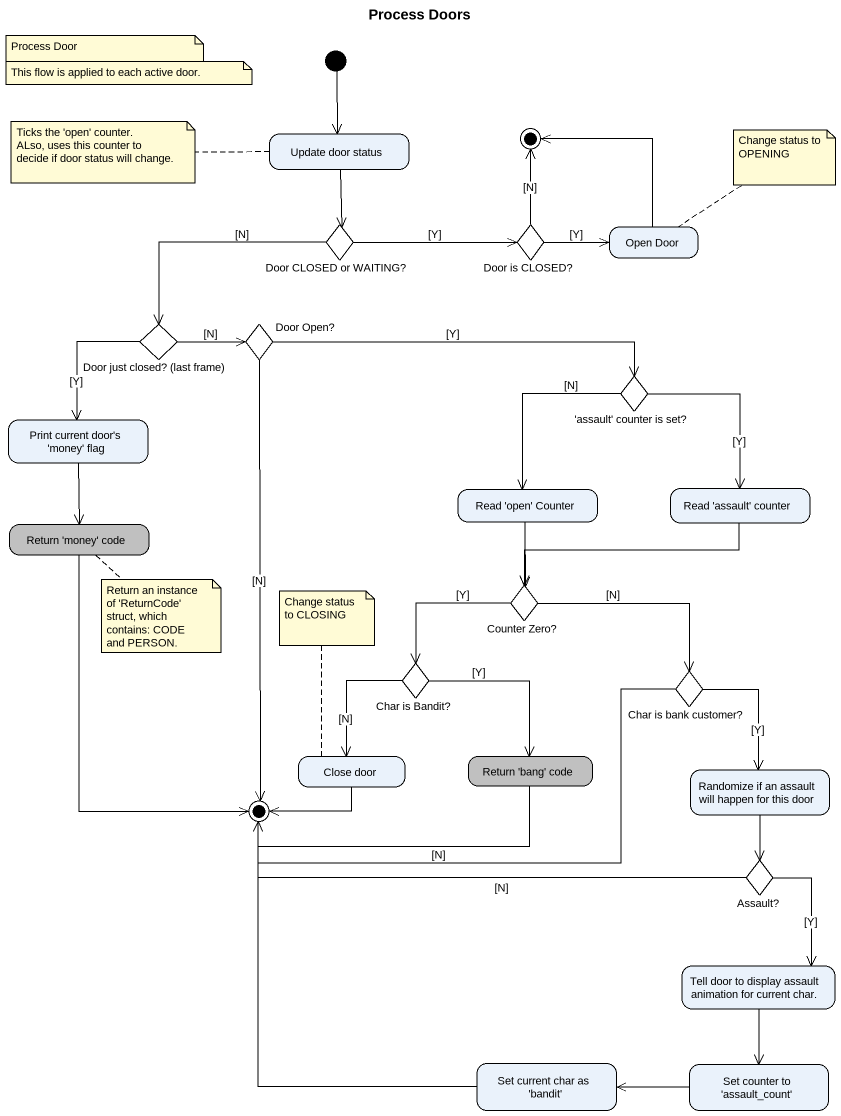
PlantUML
@startuml
title Process Doors
hide empty description
state "Update door status" as Update_door_status
state final1 <<end>>
state "Door CLOSED or WAITING?" as Door_CLOSED_or_WAITING <<choice>>
state "Door is CLOSED?" as Door_is_CLOSED <<choice>>
state "Open Door" as Open_Door
state "Door just closed? (last frame)" as Door_just_closed_last_frame <<choice>>
state "Door Open?" as Door_Open <<choice>>
state "'assault' counter is set?" as assault_counter_is_set <<choice>>
state "Print current door's 'money' flag" as Print_current_door_s_money
state "Read 'open' Counter" as Read_open_Counter
state "Read 'assault' counter" as Read_assault_counter
state "Return 'money' code" as Return_money_code #C0C0C0
state "Counter Zero?" as Counter_Zero <<choice>>
state "Char is Bandit?" as Char_is_Bandit <<choice>>
state "Char is bank customer?" as Char_is_bank_customer <<choice>>
state final2 <<end>>
state "Close door" as Close_door
state "Return 'bang' code" as Return_bang_code #C0C0C0
state "Randomize if an assault will happen for this door" as Randomize_if_an_assault
state "Assault?" as Assault <<choice>>
state "Tell door to display assault animation for current char." as Tell_door_to_display
state "Set current char as 'bandit'" as Set_current_char_as_bandit
state "Set counter to 'assault_count'" as Set_counter_to_assault_count
[*] --> Update_door_status
Update_door_status --> Door_CLOSED_or_WAITING
Door_CLOSED_or_WAITING -right-> Door_is_CLOSED : [Y]
Door_CLOSED_or_WAITING -left-> Door_just_closed_last_frame : [N]
Door_is_CLOSED -up-> final1 : [N]
Door_is_CLOSED -right-> Open_Door : [Y]
Open_Door -up-> final1
Door_just_closed_last_frame -right-> Door_Open : [N]
Door_just_closed_last_frame --> Print_current_door_s_money : [Y]
Door_Open -right-> assault_counter_is_set : [Y]
Door_Open --> final2 : [N]
assault_counter_is_set --> Read_open_Counter : [N]
assault_counter_is_set --> Read_assault_counter : [Y]
Print_current_door_s_money --> Return_money_code
Read_open_Counter --> Counter_Zero
Read_assault_counter -left-> Counter_Zero
Return_money_code --> final2
Counter_Zero --> Char_is_Bandit : [Y]
Counter_Zero -right-> Char_is_bank_customer : [N]
Char_is_Bandit --> Close_door : [N]
Char_is_Bandit --> Return_bang_code : [Y]
Char_is_bank_customer -left-> final2 : [N]
Char_is_bank_customer --> Randomize_if_an_assault : [Y]
Close_door -left-> final2
Return_bang_code -left-> final2
Randomize_if_an_assault --> Assault
Assault -left-> final2 : [N]
Assault --> Tell_door_to_display : [Y]
Tell_door_to_display --> Set_counter_to_assault_count
Set_current_char_as_bandit -up-> final2
Set_counter_to_assault_count -left-> Set_current_char_as_bandit
note as N1
  Process Door
end note
note as N2
  This flow is applied to each active door.
end note
note left of Update_door_status
  Ticks the 'open' counter.
  ALso, uses this counter to decide if door status will change.
end note
note top of Open_Door : Change status to OPENING
note bottom of Return_money_code : Return an instance of 'ReturnCode' struct, which contains: CODE and PERSON.
note top of Close_door : Change status to CLOSING
@enduml
